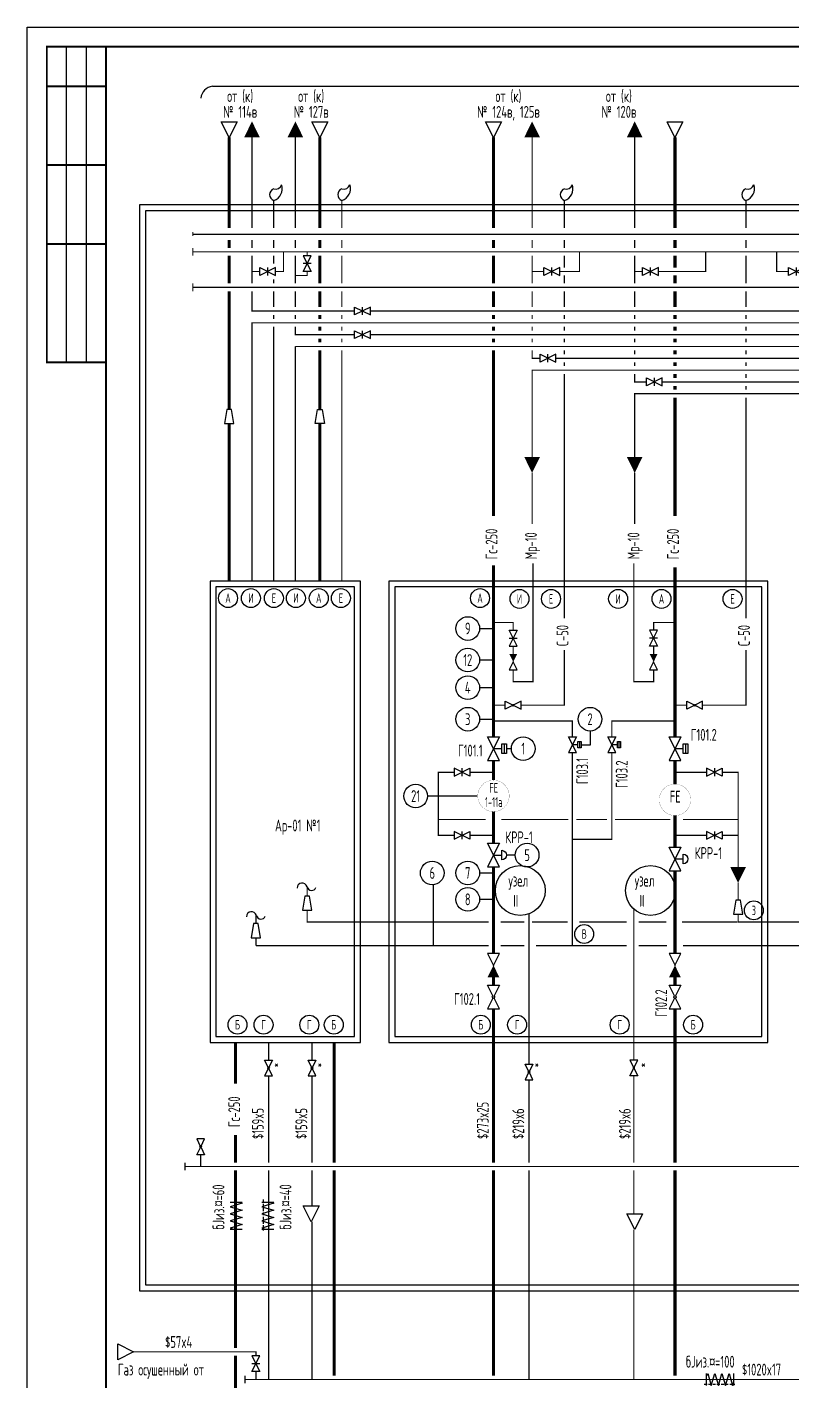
# Model space of a CAD drawing. Extents: x 0 to 1261, y 0 to 593.
# Drawn here: x 0 to 193.8, y 249.6 to 593 of the extents above; entities that cross this region are included whole.
import ezdxf
from ezdxf.enums import TextEntityAlignment as Align

# ---------------------------------------------------------------- set-up
doc = ezdxf.new("R2010")
doc.units = 0
doc.header["$LTSCALE"] = 12
doc.header["$MEASUREMENT"] = 0
doc.linetypes.add('HIDDEN', pattern=[0.375, 0.25, -0.125])
doc.layers.get('0').update_dxf_attribs({"linetype": 'CONTINUOUS'})
doc.layers.add('KIP', color=5, linetype='CONTINUOUS')
doc.layers.add('вспом_линии', color=7, linetype='CONTINUOUS', lineweight=30)
doc.styles.add('ESKD', font='eskd_u.shx', dxfattribs={"width": 0.8, "height": 3})

# ---------------------------------------------------------------- blocks, each defined once
blk = doc.blocks.new('STMPLH')
for p, q in [((-10, -80), (-10, 0)), ((-5, 0), (-5, -80))]:
    blk.add_line(p, q)
at = {"const_width": 0.5}
for points in [[(0, -80), (-15, -80), (-15, 0), (0, 0)], [(0, -10), (-15, -10)], [(-15, -30), (0, -30)], [(0, -50), (-15, -50)]]:
    blk.add_lwpolyline(points, dxfattribs=at)
blk = doc.blocks.new('b1_16')
for points in [[(4.56, -0.22), (0, -2.5), (0, 2.5), (4.56, 0.22)], [(5.46, -0.23), (10, -2.5), (10, 2.5), (5.46, 0.23)]]:
    blk.add_lwpolyline(points)
blk.add_lwpolyline([(5, -0.5, -0.974631), (5, 0.5, -1.026029), (5, -0.5, 1.665502)], format="xyb")
blk = doc.blocks.new('b9_16')
blk.add_lwpolyline([(0, -2.5), (0, 2.5), (10, -2.5), (10, 2.5)], close=True)
blk.add_lwpolyline([(5, 0), (5, 3.5), (3, 3.5, -1), (7, 3.5), (5, 3.5)], format="xyb")
blk = doc.blocks.new('b4_16')
blk.add_lwpolyline([(0, -2.5), (0, 2.5), (10, -2.5), (10, 2.5)], close=True)
blk.add_lwpolyline([(5, -2.5), (5, 2.5)])
blk = doc.blocks.new('b20_16')
blk.add_lwpolyline([(0, -2.5), (0, 2.5), (10, -2.5), (10, 2.5)], close=True)
for points in [[(5, 0), (5, 3.5), (3, 3.5), (3, 5.5), (7, 5.5), (7, 3.5), (5, 3.5)], [(3, 4.5), (7, 4.5)]]:
    blk.add_lwpolyline(points)
blk = doc.blocks.new('v10')
blk.add_lwpolyline([(0, -2.5), (0, 2.5), (5, 0)], close=True)
blk = doc.blocks.new('v6')
for points in [[(0, -2.5), (0, 2.5)], [(0, 1.5), (0.5, 2.5), (2, -2.5), (3.5, 2.5), (5, -2.5), (6.5, 2.5), (8, -2.5), (9.5, 2.5), (11, -2.5), (11.5, -1)], [(11.5, -2.5), (11.5, 2.5)]]:
    blk.add_lwpolyline(points)
at = {"linetype": 'HIDDEN', "ltscale": 0.4}
blk.add_lwpolyline([(-1, -2), (12, -2)], dxfattribs=at)
blk = doc.blocks.new('v9')
blk.add_lwpolyline([(0, 0, 5, 0.1, 0), (5, 0, 0.1, 0.1, 0)], format="xyseb")
blk = doc.blocks.new('v26')
blk.add_lwpolyline([(6, 0), (6, 1), (0, 2), (0, -2), (6, -1), (6, 0)])
blk = doc.blocks.new('v5')
for points in [[(0, -2.5), (0, 2.5)], [(0, 1.5), (0.5, 2.5), (2, -2.5), (3.5, 2.5), (5, -2.5), (6.5, 2.5), (8, -2.5), (9.5, 2.5), (11, -2.5), (11.5, -1)], [(11.5, -2.5), (11.5, 2.5)]]:
    blk.add_lwpolyline(points)
blk = doc.blocks.new('b10_16')
blk.add_lwpolyline([(5.04, -0.02), (0, 2.5), (0, -2.5), (5.07, 0.04)])
blk.add_lwpolyline([(5.04, -0.02, 0.1, 5, 0), (10, -0.02, 5, 5, 0)], format="xyseb")

msp = doc.modelspace()

# ---------------------------------------------------------------- linework, layer by layer
at = {"color": 7, "linetype": 'Continuous'}
for p, q in [((0, 0), (0, 593)), ((0, 593), (1261.01, 593))]:
    msp.add_line(p, q, dxfattribs=at)
msp.add_line((47, 578), (482, 578))
at = {"color": 7, "linetype": 'Continuous', "const_width": 0.5}
msp.add_lwpolyline([(20, 5), (20, 588), (1256.01, 588), (1256.01, 5)], close=True, dxfattribs=at)
for points, const_width in [([(63, 531), (65, 531), (65, 536)], 0.3), ([(71, 535), (71, 536)], 0.3), ([(57, 531), (59, 531)], 0.3), ([(68, 530), (71, 530), (71, 531)], 0.3), ([(52.83, 335.5), (52.83, 325)], 0.8), ([(77.83, 335.5), (77.83, 305)], 0.8), ([(52.83, 312), (52.83, 305)], 0.8), ([(52.83, 303), (52.83, 295)], 0.8), ([(77.83, 303), (77.83, 251)], 0.8), ([(52.83, 295), (52.83, 258)], 0.8), ([(52.83, 256), (52.83, 240)], 0.8)]:
    msp.add_lwpolyline(points, dxfattribs=dict(const_width=const_width))
at = {"linetype": 'Continuous', "const_width": 0.8}
for points in [[(118.21, 413), (118.21, 456.5)], [(164.21, 413), (164.21, 456)], [(118.21, 402), (118.21, 407)], [(164.21, 401), (164.21, 407)], [(118.21, 386), (118.21, 394)], [(164.21, 385), (164.21, 393)], [(118.21, 358), (118.21, 380)], [(164.21, 358), (164.21, 379)], [(118.21, 350), (118.21, 352)], [(164.21, 350), (164.21, 352)], [(118.21, 305), (118.21, 344)], [(164.21, 305), (164.21, 344)], [(118.21, 251), (118.21, 303)], [(164.21, 251), (164.21, 303)]]:
    msp.add_lwpolyline(points, dxfattribs=at)
at = {"linetype": 'Continuous'}
for centre in [(50.93, 448.17), (56.73, 448.17), (62.55, 448.17), (68.13, 448.17), (73.93, 448.17), (79.53, 448.17), (114.8, 448.17), (124.8, 447.97), (132.8, 447.97), (149.8, 447.97), (160.8, 447.97), (178.8, 447.97), (184.2, 368.97), (141.2, 362.97), (53.33, 339.97), (59.93, 339.97), (71.53, 339.97), (77.73, 339.97), (115, 339.97), (124.2, 339.97), (150.2, 339.97), (168.8, 339.97)]:
    msp.add_circle(centre, 2.4, dxfattribs=at)
msp.add_arc((47.5, 574.5), 3.54, 98.1301, 171.8699)
at = {"layer": 'KIP', "linetype": 'Continuous'}
for p, q in [((114.69, 440.49), (118.24, 440.49)), ((114.69, 432.49), (118.24, 432.49)), ((114.69, 425.49), (118.24, 425.49)), ((114.69, 417.49), (118.24, 417.49)), ((101.48, 398), (114, 398)), ((114.69, 378.49), (118.24, 378.49)), ((114.69, 371.79), (118.24, 371.79))]:
    msp.add_line(p, q, dxfattribs=at)
at = {"layer": 'KIP'}
for p, q in [((142.7, 414.5), (142.7, 410.87)), ((122.78, 409.97), (121.59, 409.97)), ((142.7, 410.87), (140.44, 410.87)), ((123.78, 382.97), (121.8, 382.97)), ((102.96, 375.47), (102.96, 360))]:
    msp.add_line(p, q, dxfattribs=at)
at = {"layer": 'KIP', "const_width": 0.04}
for points in [[(118.21, 401.98, 1), (118.21, 394.02, 1)], [(164.21, 400.98, 1), (164.21, 393.02, 1)]]:
    msp.add_lwpolyline(points, format="xyb", close=True, dxfattribs=at)
at = {"layer": 'KIP', "linetype": 'Continuous'}
for centre in [(111.69, 440.46), (111.69, 432.46), (111.69, 425.46), (111.69, 417.46), (142.69, 417.46), (125.74, 409.98), (98.48, 397.97), (126.74, 382.98), (102.69, 378.46), (111.69, 378.46), (111.69, 371.76)]:
    msp.add_circle(centre, 3, dxfattribs=at)
at = {"layer": 'вспом_линии'}
for points, const_width in [([(51.21, 542), (51.21, 565)], 0.8), ([(57, 542), (57, 565)], 0.3), ([(68, 542), (68, 565)], 0.3), ([(74.21, 542), (74.21, 565)], 0.8), ([(118.21, 542), (118.21, 565)], 0.8), ([(128, 542), (128, 565)], 0.3), ([(154, 542), (154, 565)], 0.3), ([(164.21, 542), (164.21, 565)], 0.8), ([(42, 540), (42, 541)], 0.3), ([(42, 540.42), (385, 540.42)], 0.3), ([(384.91, 540.42), (42, 540.42)], 0.3), ([(51.21, 537), (51.21, 539)], 0.8), ([(57, 537), (57, 539)], 0.3), ([(68, 537), (68, 539)], 0.3), ([(74.21, 537), (74.21, 539)], 0.8), ([(118.21, 537), (118.21, 539)], 0.8), ([(128, 537), (128, 539)], 0.3), ([(154, 537), (154, 539)], 0.3), ([(164.21, 537), (164.21, 539)], 0.8), ([(42, 537), (42, 535)], 0.3), ([(42, 536), (385, 536)], 0.3), ([(385, 536), (42, 536)], 0.3), ([(135, 531), (140, 531), (140, 536)], 0.3), ([(160, 531), (172, 531), (172, 536)], 0.3), ([(193, 531), (190, 531), (190, 536)], 0.3), ([(51.21, 528), (51.21, 535)], 0.8), ([(57, 528), (57, 535)], 0.3), ([(68, 528), (68, 535)], 0.3), ([(74.21, 528), (74.21, 535)], 0.8), ([(118.21, 528), (118.21, 535)], 0.8), ([(128, 528), (128, 535)], 0.3), ([(154, 528), (154, 535)], 0.3), ([(164.21, 532), (164.21, 535)], 0.8), ([(128, 531), (131, 531)], 0.3), ([(154, 531), (156, 531)], 0.3), ([(164.21, 528), (164.21, 530)], 0.8), ([(42, 528), (42, 526)], 0.3), ([(42, 527), (385, 527)], 0.3), ([(385, 527), (42, 527)], 0.3), ([(51.21, 496), (51.21, 526)], 0.8), ([(83, 521), (57, 521), (57, 526)], 0.3), ([(68, 522), (68, 526)], 0.3), ([(74.21, 522), (74.21, 526)], 0.8), ([(118.21, 522), (118.21, 526)], 0.8), ([(128, 522), (128, 526)], 0.3), ([(154, 522), (154, 526)], 0.3), ([(164.21, 522), (164.21, 526)], 0.8), ([(68, 519), (68, 520)], 0.3), ([(74.21, 519), (74.21, 520)], 0.8), ([(372, 519), (372, 521), (87, 521)], 0.3), ([(118.21, 519), (118.21, 520)], 0.8), ([(128, 519), (128, 520)], 0.3), ([(154, 519), (154, 520)], 0.3), ([(164.21, 519), (164.21, 520)], 0.8), ([(440, 506), (417, 506), (417, 518), (57, 518), (57, 452.5)], 0.3), ([(83, 515), (68, 515), (68, 517)], 0.3), ([(74.21, 516), (74.21, 517)], 0.8), ([(375, 513), (375, 515), (87, 515)], 0.3), ([(118.21, 516), (118.21, 517)], 0.8), ([(128, 516), (128, 517)], 0.3), ([(154, 516), (154, 517)], 0.3), ([(164.21, 516), (164.21, 517)], 0.8), ([(439, 503), (414, 503), (414, 509), (414, 512), (68, 512)], 0.3), ([(68, 512), (68, 452.5)], 0.3), ([(74.21, 513), (74.21, 514)], 0.8), ([(118.21, 513), (118.21, 514)], 0.8), ([(128, 513), (128, 514)], 0.3), ([(154, 513), (154, 514)], 0.3), ([(164.21, 513), (164.21, 514)], 0.8), ([(74.21, 496), (74.21, 511)], 0.8), ([(118.21, 469), (118.21, 511)], 0.8), ([(130, 509), (128, 509), (128, 511)], 0.3), ([(378, 507), (378, 509), (134, 509)], 0.3), ([(154, 510), (154, 511)], 0.3), ([(164.21, 510), (164.21, 511)], 0.8), ([(164.21, 507), (164.21, 508)], 0.8), ([(411, 506), (128, 506), (128, 484)], 0.3), ([(154, 507), (154, 508)], 0.3), ([(157, 503), (154, 503), (154, 505)], 0.3), ([(164.21, 504), (164.21, 505)], 0.8), ([(381, 501), (381, 503), (161, 503)], 0.3), ([(164.21, 501), (164.21, 502)], 0.8), ([(408, 500), (154, 500), (154, 484)], 0.3), ([(164.21, 469), (164.21, 499)], 0.8), ([(51.21, 452.5), (51.21, 492.4)], 0.8), ([(74.21, 452.5), (74.21, 492.4)], 0.8), ([(128, 480), (128, 467)], 0.3), ([(154, 480), (154, 467)], 0.3), ([(123.21, 430), (123.21, 427), (128.21, 427), (128.21, 457)], 0.3), ([(158.79, 430), (158.79, 427), (153.79, 427), (153.79, 457)], 0.3), ([(148.21, 409), (148.21, 387), (138.21, 387)], 0.3), ([(108.21, 404), (104.21, 404), (104.21, 388), (108.21, 388)], 0.3), ([(176.21, 404), (180.21, 404), (180.21, 388), (176.21, 388)], 0.3), ([(104.21, 392), (116.21, 392)], 0.3), ([(120.21, 392), (137.21, 392)], 0.3), ([(139.21, 392), (147, 392)], 0.3), ([(149, 392), (163, 392)], 0.3), ([(166.21, 392), (180.21, 392)], 0.3), ([(180.21, 388), (180.21, 380)], 0.3), ([(71, 372.6), (71, 375)], 0.3), ([(180.21, 376), (180.21, 371.6)], 0.3), ([(58, 365.6), (58, 368)], 0.3), ([(117, 366), (71, 366), (71, 369)], 0.3), ([(127.21, 368.07), (127.21, 330)], 0.3), ([(153.79, 369.28), (153.79, 331)], 0.3), ([(180.21, 368), (180.21, 366), (196, 366)], 0.3), ([(126, 366), (120, 366)], 0.3), ([(137, 366), (128, 366)], 0.3), ([(152, 366), (140, 366)], 0.3), ([(162, 366), (155, 366)], 0.3), ([(180, 366), (166, 366)], 0.3), ([(58, 360), (58, 362)], 0.3), ([(58, 360), (117, 360)], 0.3), ([(120, 360), (126, 360)], 0.3), ([(129, 360), (152, 360)], 0.3), ([(155, 360), (162.21, 360)], 0.3), ([(166.21, 360), (196, 360)], 0.3), ([(61.21, 335.5), (61.21, 331)], 0.3), ([(72.21, 335.5), (72.21, 331)], 0.3), ([(61.21, 327), (61.21, 305)], 0.3), ([(72.21, 327), (72.21, 305)], 0.3), ([(153.79, 327), (153.79, 305)], 0.3), ([(127.21, 326), (127.21, 305)], 0.3), ([(44, 304), (44, 307)], 0.3), ([(40, 303), (40, 305)], 0.3), ([(386.21, 304), (40, 304)], 0.3), ([(61.21, 303), (61.21, 295)], 0.3), ([(72.21, 303), (72.21, 294)], 0.3), ([(127.21, 303), (127.21, 250)], 0.3), ([(153.79, 303), (153.79, 292)], 0.3), ([(61.21, 295), (61.21, 250)], 0.3), ([(72.21, 290), (72.21, 250)], 0.3), ([(153.79, 288), (153.79, 250)], 0.3), ([(58, 256), (58, 257), (27, 257)], 0.3), ([(55.21, 249), (55.21, 251)], 0.3), ([(58, 250), (58, 252)], 0.3), ([(55.21, 250), (187.21, 250)], 0.3), ([(187.21, 250), (574, 250)], 0.3)]:
    msp.add_lwpolyline(points, dxfattribs=dict(at, const_width=const_width))
for points in [[(882.5, 547.92), (28.5, 547.92), (28.5, 272.5), (882.5, 272.5)], [(881, 546.42), (30, 546.42), (30, 274), (881, 274)]]:
    msp.add_lwpolyline(points, close=True, dxfattribs=at)
at = {"layer": 'вспом_линии', "linetype": 'Continuous', "const_width": 0.3}
for points in [[(62.5, 542), (62.5, 549)], [(79.79, 542), (79.79, 549)], [(136.19, 542), (136.19, 549)], [(182.19, 542), (182.19, 549)], [(62.5, 537), (62.5, 539)], [(79.79, 537), (79.79, 539)], [(136.19, 537), (136.19, 539)], [(182.19, 537), (182.19, 539)], [(62.5, 533), (62.5, 535)], [(79.79, 528), (79.79, 535)], [(136.19, 532), (136.19, 535)], [(182.19, 528), (182.19, 535)], [(62.5, 528), (62.5, 529)], [(136.19, 528), (136.19, 530)], [(62.5, 522), (62.5, 526)], [(79.79, 522), (79.79, 526)], [(136.19, 522), (136.19, 526)], [(182.19, 522), (182.19, 526)], [(62.5, 519), (62.5, 520)], [(79.79, 519), (79.79, 520)], [(136.19, 519), (136.19, 520)], [(182.19, 519), (182.19, 520)], [(62.5, 452.52), (62.5, 517)], [(79.79, 516), (79.79, 517)], [(136.19, 516), (136.19, 517)], [(182.19, 516), (182.19, 517)], [(79.79, 513), (79.79, 514)], [(136.19, 513), (136.19, 514)], [(182.19, 513), (182.19, 514)], [(79.79, 452.52), (79.79, 511)], [(136.19, 510), (136.19, 511)], [(182.19, 510), (182.19, 511)], [(136.19, 507), (136.19, 508)], [(136.19, 443), (136.19, 505)], [(182.19, 507), (182.19, 508)], [(182.19, 504), (182.19, 505)], [(182.19, 501), (182.19, 502)], [(182.19, 452.52), (182.19, 499)], [(182.19, 443), (182.19, 452.52)], [(118.21, 442), (123.21, 442), (123.21, 440)], [(163.79, 442), (158.79, 442), (158.79, 440)], [(123.21, 436), (123.21, 434)], [(158.79, 436), (158.79, 434)], [(125.21, 421), (136.19, 421), (136.19, 435)], [(171.21, 421), (182.19, 421), (182.19, 435)], [(121.21, 421), (118.21, 421)], [(167.21, 421), (164.21, 421)], [(138.21, 413), (138.21, 417), (118.21, 417)], [(148.21, 413), (148.21, 417), (164.21, 417)], [(138.21, 360), (138.21, 360), (138.21, 409)], [(112.21, 404), (118.21, 404)], [(172.21, 404), (164.21, 404)], [(112.21, 388), (118.21, 388)], [(172.21, 388), (164.21, 388)]]:
    msp.add_lwpolyline(points, dxfattribs=at)
at = {"layer": 'вспом_линии', "linetype": 'Continuous'}
for points in [[(46.37, 335.5), (84.48, 335.5), (84.48, 452.5), (46.37, 452.5)], [(47.87, 337), (82.98, 337), (82.98, 451), (47.87, 451)], [(91.71, 335.5), (187.71, 335.5), (187.71, 452.5), (91.71, 452.5)], [(93.21, 337), (186.21, 337), (186.21, 451), (93.21, 451)]]:
    msp.add_lwpolyline(points, close=True, dxfattribs=at)
at = {"layer": 'вспом_линии'}
for centre in [(125, 374), (158, 374)]:
    msp.add_circle(centre, 6.32, dxfattribs=at)
for centre, radius, start, end in [((63.02, 553.5), 1.58, 251.5651, 341.5651), ((61.52, 552), 3.16, 288.4349, 18.4349), ((80.31, 553.5), 1.58, 251.5651, 341.5651), ((78.81, 552), 3.16, 288.4349, 18.4349), ((136.71, 553.5), 1.58, 251.5651, 341.5651), ((135.21, 552), 3.16, 288.4349, 18.4349), ((182.71, 553.5), 1.58, 251.5651, 341.5651), ((181.21, 552), 3.16, 288.4349, 18.4349), ((63.02, 550.5), 1.58, 108.4349, 251.5651), ((80.31, 550.5), 1.58, 108.4349, 251.5651), ((136.71, 550.5), 1.58, 108.4349, 251.5651), ((182.71, 550.5), 1.58, 108.4349, 251.5651), ((69.72, 374.62), 1.29, 15.8399, 180.4025), ((72.12, 375.16), 1.13, 189.6866, 339.4447), ((56.88, 367.35), 1.29, 15.8399, 180.4025), ((59.29, 367.89), 1.13, 189.6866, 339.4447)]:
    msp.add_arc(centre, radius, start, end, dxfattribs=at)

# ---------------------------------------------------------------- block references
at = {"color": 7, "linetype": 'Continuous'}
msp.add_blockref('STMPLH', (20, 588), dxfattribs=at)
for name, p, xscale, yscale, zscale, rotation in [('b4_16', (71, 531), 0.4, 0.4, 0.4, 90), ('v26', (51.23, 492.42), 0.6, 0.6, 0.6, 90), ('v26', (74.22, 492.42), -0.6, 0.6, 0.6, 270), ('b10_16', (123.21, 430), 0.4, 0.4, 0.4, 90), ('b10_16', (158.79, 430), 0.4, 0.4, 0.4, 90), ('b10_16', (118.21, 358), 0.6, 0.6, 0.6, 270), ('b10_16', (164.21, 358), 0.6, 0.6, 0.6, 270)]:
    msp.add_blockref(name, p, dxfattribs=dict(xscale=xscale, yscale=yscale, zscale=zscale, rotation=rotation))
at = {"xscale": 0.4, "yscale": 0.4, "zscale": 0.4}
msp.add_blockref('b4_16', (59, 531), dxfattribs=at)
at = {"linetype": 'Continuous'}
for name, p, xscale, yscale, zscale, rotation in [('b4_16', (123.21, 440), 0.4, 0.4, 0.4, 270), ('b4_16', (158.79, 440), -0.4, 0.4, 0.4, 90), ('b20_16', (118.21, 413), 0.6, 0.6, 0.6, 270), ('b20_16', (164.21, 413), 0.6, 0.6, 0.6, 270), ('b4_16', (112.21, 404), 0.4, 0.4, 0.4, 180), ('b4_16', (172.21, 404), -0.4, 0.4, 0.4, 180), ('b4_16', (112.21, 388), 0.4, 0.4, 0.4, 180), ('b4_16', (172.21, 388), -0.4, 0.4, 0.4, 180), ('b9_16', (118.21, 386), 0.6, 0.6, 0.6, 270), ('b9_16', (164.21, 385), 0.6, 0.6, 0.6, 270), ('b1_16', (118.21, 350), 0.6, 0.6, 0.6, 270), ('b1_16', (164.21, 350), 0.6, 0.6, 0.6, 270)]:
    msp.add_blockref(name, p, dxfattribs=dict(at, xscale=xscale, yscale=yscale, zscale=zscale, rotation=rotation))
at = {"linetype": 'Continuous', "xscale": 0.4, "yscale": 0.4, "zscale": 0.4}
for p in [(121.21, 421), (167.21, 421)]:
    msp.add_blockref('b1_16', p, dxfattribs=at)
at = {"layer": 'вспом_линии'}
for name, p, xscale, yscale, zscale, rotation in [('v9', (57, 565), 0.8, 0.8, 0.8, 90), ('v9', (68, 565), 0.8, 0.8, 0.8, 90), ('v9', (128, 565), 0.8, 0.8, 0.8, 90), ('v9', (154, 565), 0.8, 0.8, 0.8, 90), ('v10', (51.21, 569), 0.8, 0.8, 0.8, 270), ('v10', (74.21, 569), 0.8, 0.8, 0.8, 270), ('v10', (118.21, 569), 0.8, 0.8, 0.8, 270), ('v10', (164.21, 569), 0.8, 0.8, 0.8, 270), ('v9', (128, 484), 0.8, 0.8, 0.8, 270), ('v9', (154, 484), 0.8, 0.8, 0.8, 270), ('v9', (180.21, 380), 0.8, 0.8, 0.8, 270), ('v26', (71, 369), 0.6, 0.6, 0.6, 90), ('v26', (180.21, 368), 0.6, 0.6, 0.6, 90), ('v26', (58, 362), 0.6, 0.6, 0.6, 90), ('b1_16', (61.21, 331), 0.4, 0.4, 0.4, 270), ('b1_16', (72.21, 331), 0.4, 0.4, 0.4, 270), ('b1_16', (127.21, 330), 0.4, 0.4, 0.4, 270), ('b1_16', (153.79, 331), -0.4, 0.4, 0.4, 90), ('b1_16', (44, 307), 0.4, 0.4, 0.4, 90), ('v6', (61, 295), 0.6, 0.6, 0.6, 270), ('v5', (53, 295), 0.6, 0.6, 0.6, 270), ('v10', (72, 294), 0.8, 0.8, 0.8, 270), ('v10', (154, 292), 0.8, 0.8, 0.8, 270), ('b4_16', (58, 252), 0.4, 0.4, 0.4, 90)]:
    msp.add_blockref(name, p, dxfattribs=dict(at, xscale=xscale, yscale=yscale, zscale=zscale, rotation=rotation))
for name, p, xscale, yscale, zscale in [('b4_16', (131, 531), 0.4, 0.4, 0.4), ('b4_16', (156, 531), 0.4, 0.4, 0.4), ('b4_16', (193, 531), 0.4, 0.4, 0.4), ('b4_16', (83, 521), 0.4, 0.4, 0.4), ('b4_16', (83, 515), 0.4, 0.4, 0.4), ('b4_16', (130, 509), 0.4, 0.4, 0.4), ('b4_16', (157, 503), 0.4, 0.4, 0.4), ('v10', (23, 257), 0.8, 0.8, 0.8), ('v6', (172.21, 250), 0.6, 0.6, 0.6)]:
    msp.add_blockref(name, p, dxfattribs=dict(at, xscale=xscale, yscale=yscale, zscale=zscale))
at = {"layer": 'вспом_линии', "linetype": 'Continuous', "xscale": 0.4, "yscale": 0.4, "zscale": 0.4, "rotation": 270}
for p in [(138.21, 413), (148.21, 413)]:
    msp.add_blockref('b20_16', p, dxfattribs=at)

# ---------------------------------------------------------------- texts
at = {"linetype": 'Continuous', "style": 'ESKD', "width": 0.8}
for s, p in [('A', (50.93, 446.97)), ('И', (56.73, 446.97)), ('Е', (62.55, 446.97)), ('И', (68.13, 446.97)), ('А', (73.93, 446.97)), ('Е', (79.53, 446.97)), ('A', (114.8, 446.97)), ('И', (124.8, 446.77)), ('Е', (132.8, 446.77)), ('И', (149.8, 446.77)), ('А', (160.8, 446.77)), ('Е', (178.8, 446.77)), ('З', (184.2, 367.77)), ('В', (141.2, 361.77)), ('Б', (53.33, 338.77)), ('Г', (59.93, 338.77)), ('Г', (71.53, 338.77)), ('Б', (77.73, 338.77)), ('Б', (115, 338.77)), ('Г', (124.2, 338.77)), ('Г', (150.2, 338.77)), ('Б', (168.8, 338.77)), ('*', (63.2, 328.77)), ('*', (74.2, 328.77)), ('*', (129.2, 328.77)), ('*', (156.2, 328.77))]:
    msp.add_text(s, height=2.4, dxfattribs=at).set_placement(p, align=Align.CENTER)
at = {"style": 'ESKD', "width": 0.8}
for s, p in [('Г101.2', (168.21, 412)), ('Г101.1', (109.21, 408)), ('КРР-1', (121.21, 386)), ('КРР-1', (169.21, 382)), ('Г102.1', (108.21, 345)), ('бЈиз.¤=100', (167, 253))]:
    msp.add_text(s, height=3, dxfattribs=at).set_placement(p)
for s, p in [('Г103.1', (142.21, 401)), ('Г103.2', (152.21, 400)), ('Г102.2', (162.21, 342)), ('бЈиз.¤=60', (50, 288)), ('бЈиз.¤=40', (67, 288))]:
    msp.add_text(s, height=3, rotation=90, dxfattribs=at).set_placement(p)
at = {"layer": 'KIP', "linetype": 'Continuous', "style": 'ESKD'}
for s, height, width, p in [('9', 3, 0.8, (111.69, 438.96)), ('12', 3, 0.8, (111.69, 430.96)), ('4', 3, 0.8, (111.69, 423.96)), ('3', 3, 0.8, (111.69, 415.96)), ('2', 3, 0.8, (142.69, 415.96)), ('1', 3, 0.8, (125.74, 408.48)), ('21', 3, 0.8, (98.48, 396.47)), ('FE', 2.5, 0.7, (118.28, 398.79)), ('FE', 3, 0.8, (164.28, 396.31)), ('1-11a', 2.5, 0.7, (118.28, 395.2)), ('5', 3, 0.8, (126.74, 381.48)), ('6', 3, 0.8, (102.69, 376.96)), ('7', 3, 0.8, (111.69, 376.96)), ('8', 3, 0.8, (111.69, 370.26))]:
    msp.add_text(s, height=height, dxfattribs=dict(at, width=width)).set_placement(p, align=Align.CENTER)
at = {"layer": 'вспом_линии', "style": 'ESKD', "width": 0.8}
for s, p in [('от (к)', (54, 574)), ('от (к)', (72, 574)), ('от (к)', (122, 574)), ('от (к)', (150, 574)), ('№ 114в', (54, 570)), ('№ 127в', (72, 570)), ('№ 124в, 125в', (122, 570)), ('№ 120в', (150, 570))]:
    msp.add_text(s, height=3, dxfattribs=at).set_placement(p, align=Align.CENTER)
for s, p in [('Гс-250', (119.21, 458)), ('Мр-10', (129.21, 458)), ('Мр-10', (155.21, 458)), ('Гс-250', (165.21, 458)), ('С-50', (137.21, 436)), ('С-50', (183.21, 436)), ('Гс-250', (54, 314)), ('$273x25', (117, 311)), ('$159x5', (60, 311)), ('$159x5', (71, 311)), ('$219x6', (126, 311)), ('$219x6', (153, 311))]:
    msp.add_text(s, height=3, rotation=90, dxfattribs=at).set_placement(p)
at = {"layer": 'вспом_линии', "linetype": 'Continuous', "style": 'ESKD', "width": 0.8}
msp.add_text('Ар-01 №1', height=3, dxfattribs=at).set_placement((62.83, 389))
at = {"layer": 'вспом_линии', "style": 'ESKD', "width": 0.8}
for s, p in [('узел', (122, 375)), ('узел', (154, 375)), (' II', (122, 369.9)), (' II', (154, 369.9)), ('$57x4', (35, 258)), ('Газ осушенный от', (23, 251)), ('$1020x17', (181.21, 251))]:
    msp.add_text(s, height=3, dxfattribs=at).set_placement(p)

doc.saveas('drawing.dxf')
